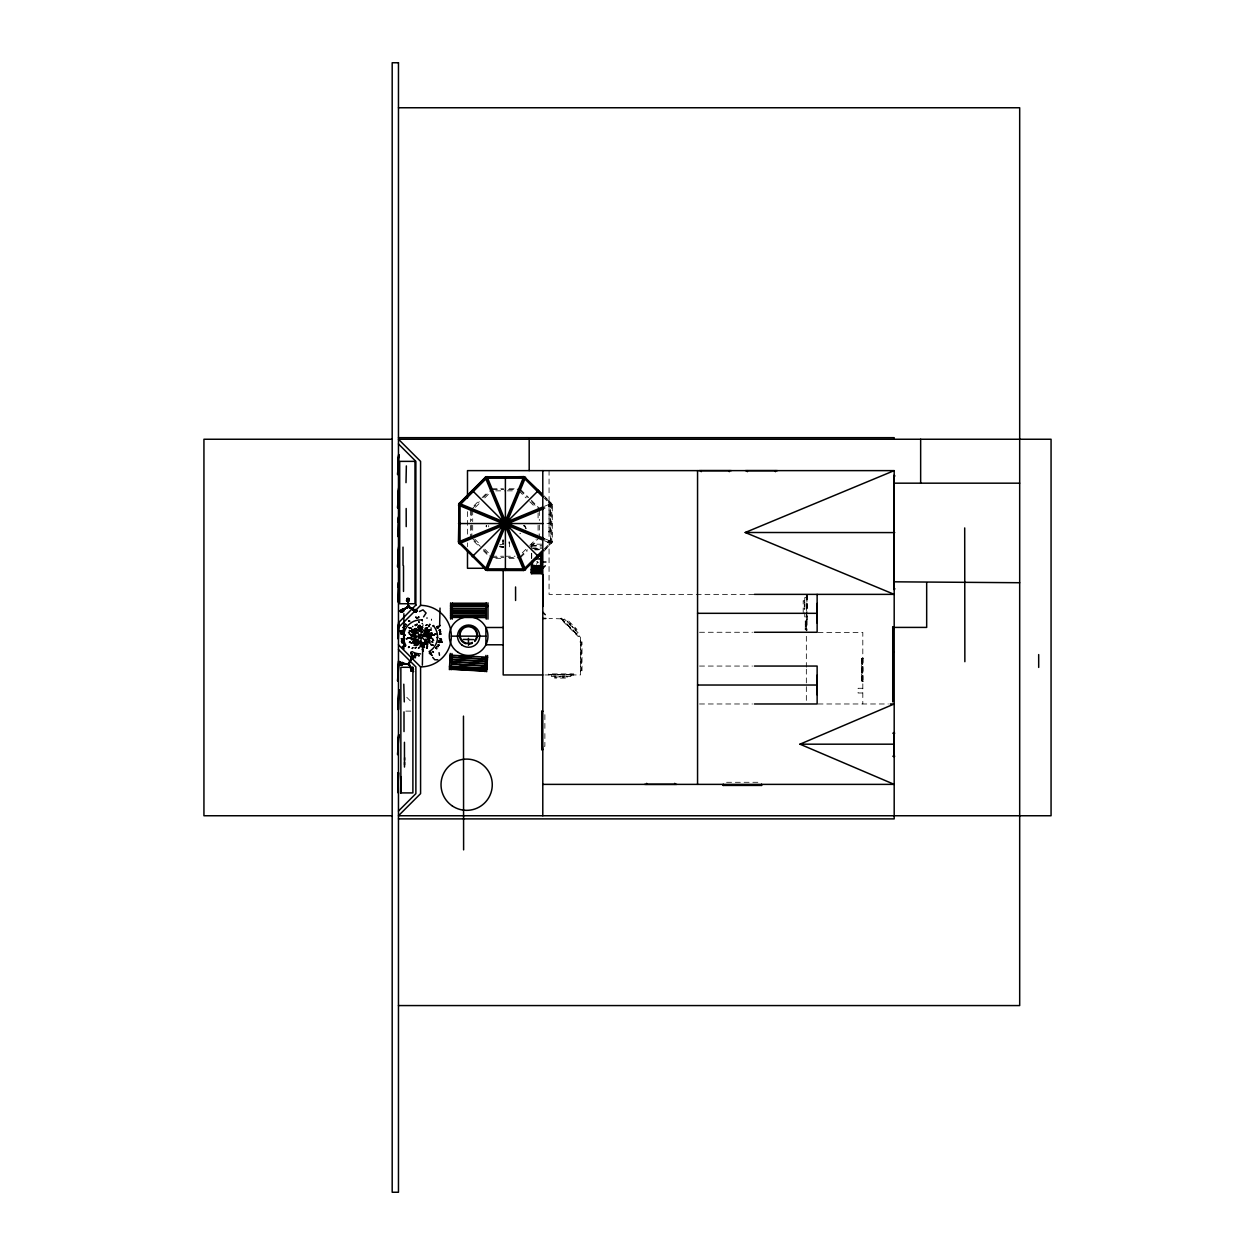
<?xml version="1.0" encoding="UTF-8"?>
<svg xmlns="http://www.w3.org/2000/svg" width="1255" height="1255" viewBox="0 0 1255 1255"><rect width="100%" height="100%" fill="white"/><g stroke="black" fill="none" stroke-linecap="round" stroke-linejoin="round"><path stroke-width="0.75" stroke-dasharray="5 3.75" d="M570.398 625.037L570.586 624.111L566.601 621.256L567.715 620.143L576.955 629.383L575.841 630.496M575.48 630.12L575.668 629.194L571.684 626.339M567.276 621.931L567.527 621.068M572.358 627.014L572.609 626.151M536.544 564.483L537.768 561.55M543.76 551.51L552.294 541.925L552.294 505.153M555.165 676.523L555.683 677.308L556.106 676.523M562.35 676.523L562.868 677.308L563.307 676.523M555.683 677.308L560.514 676.523M562.868 677.308L567.715 676.523L567.715 678.092L554.632 678.092L554.632 676.523M431.312 620.441L431.485 618.997L431.359 619.939M806.338 629.1L805.286 629.069M474.045 505.687L478.124 501.624M482.14 497.608L487.552 492.195M472.209 508.746L479.284 501.686M483.536 497.419L490.611 490.36M475.441 507.255L481.026 501.671M484.775 497.921L491.85 490.846M522.268 552.906L526.018 549.157M529.767 545.407L536.011 539.148M520.182 556.718L527.257 549.659M530.457 546.443L538.583 538.332M520.543 557.581L527.32 550.804M531.336 546.788L536.732 541.391M544.152 549L550.804 542.348L550.804 504.73L544.152 498.078M544.984 549.533L551.776 542.74L551.776 504.322L544.984 497.529M561.424 618.291L578.257 636.222L578.806 635.673M561.236 618.841L549.062 618.48M562.726 620.692L564.389 619.029L578.069 632.708L576.406 634.371M578.994 635.861L578.257 636.599L560.499 618.841L561.236 618.103L580.438 637.305L580.438 674.955L542.788 674.955M806.855 620.629L806.855 630.041M805.286 629.524L805.286 621.162M862.812 681.277L862.812 658.797M805.286 621.617L806.604 621.225M804.769 606.573L804.769 601.208M804.769 608.393L803.984 608.926L804.769 609.35M519.805 533.767L520.668 533.265M803.984 606.039L804.769 605.616M544.45 506.314L551.635 503.333L552.373 505.122L543.493 508.808M540.183 509.122L551.996 504.228M569.723 624.363L570.586 624.111M574.806 629.445L575.668 629.194M492.038 488.76L503.506 488.76M509.185 488.76L518.754 488.76M492.384 489.607L503.867 489.607M508.401 489.607L518.393 489.607M495.725 490.846L505.389 490.846M507.334 490.846L515.068 490.846M549.062 501.169L549.062 533.124M548.545 502.737L550.631 502.737L550.725 542.317M549.062 503.13L550.114 503.13L550.114 531.163L549.062 531.163M546.96 523.539L552.294 523.539M548.545 531.555L550.631 531.555M502.455 539.995L503.741 539.995M502.455 540.481L503.741 540.481M502.455 541.485L503.741 541.485M502.455 541.972L503.741 541.972M502.455 542.976L503.741 542.976M502.455 543.462L503.741 543.462M541.784 544.184L531.304 544.184L531.304 549.282M499.882 544.466L503.741 544.466M531.304 545.423L540.042 545.423M531.304 545.596L541.784 545.596M531.304 546.835L541.784 547.007M531.304 548.247L541.784 548.247M533.046 548.419L540.042 548.419M534.787 549.659L541.784 549.659M534.787 549.831L538.285 549.831M491.85 556.232L503.632 556.232M505.389 556.232L515.068 556.232M492.384 557.455L503.867 557.455M508.401 557.455L518.393 557.455M495.851 558.318L503.506 558.318M509.185 558.318L518.754 558.318M753.706 594.368L549.062 594.368L549.062 470.625M806.338 597.019L807.122 597.019M807.122 597.553L804.769 597.553L804.769 616.895L807.122 616.895M804.769 600.69L803.2 600.69L803.2 613.758M806.338 619.515L807.122 594.933M806.338 619.845L807.389 619.766L807.389 612.048M806.338 620.896L805.286 620.896L805.286 629.79L806.338 629.79M805.286 621.805L806.338 621.805M805.286 628.865L806.338 628.865M699.521 632.269L752.451 632.269M818.025 632.394L862.812 632.394L862.812 703.977M580.438 640.364L580.438 672.335M579.92 641.933L582.006 641.933L582.006 670.766L579.92 670.766M580.438 642.325L581.489 642.325L581.489 670.374L580.438 670.374M862.812 657.745L862.812 682.328M863.33 658.53L861.432 658.53L861.432 681.543L863.33 681.543M861.432 659.063L862.546 659.063M861.51 659.581L862.546 659.581M699.521 666.06L752.451 666.06M548.89 674.437L573.457 674.437M861.51 680.492L862.546 680.492M861.432 681.026L862.546 681.026M862.812 688.289L858.106 688.289L858.106 692.995L862.812 692.995M699.521 703.977L752.451 703.977M818.025 703.977L888.305 703.977M405.836 711.114L411.358 711.114M543.839 746.27L544.874 746.27L544.874 732.151M726.582 782.289L740.701 782.289M744.105 782.289L758.224 782.289M552.373 541.94L543.493 538.269L550.725 541.14L549.894 543.148L544.592 540.936M540.183 537.94L551.996 542.835M544.45 540.764L551.635 543.729M536.544 561.722L538.505 562.538M806.604 629.461L806.338 621.586M803.984 601.725L804.769 602.165M543.76 495.568L551.557 503.365M520.543 489.497L528.653 497.608M531.336 500.274L539.446 508.385M520.182 490.36L527.257 497.419M531.508 501.686L538.583 508.746M518.942 490.846L526.018 497.921M529.767 501.671L535.352 507.255M561.063 618.668L578.43 636.05M474.782 539.148L479.771 544.152M484.775 549.157L489.779 554.161M472.209 538.332L480.32 546.443M483.536 549.659L490.611 556.718M474.045 541.391L478.124 545.454M483.473 550.804L487.552 554.883M406.761 697.294L410.903 701.451M524.841 525.657L525.17 526.206A20.676 20.535 60 0 1 526.253 528.575M524.166 525.296L524.731 526.457A20.676 20.535 60 0 1 525.814 528.826M523.947 525.421L524.59 526.535M523.727 525.547L524.386 526.661M566.758 676.523L567.182 677.308M559.557 676.523L559.997 677.308M549.894 503.93L550.725 505.922M862.42 659.581L862.295 680.492M862.028 659.063L862.028 681.026M861.761 659.581L861.761 680.492M807.389 594.666L807.389 610.118M806.855 595.199L806.855 610.008M806.855 611.844L806.855 619.515M806.855 619.845L806.855 630.826M806.338 594.368L806.338 630.826M806.338 636.269L806.338 667.221M806.338 669.15L806.338 703.977M805.82 621.805L805.82 628.865M573.723 674.955L573.723 673.904L548.623 673.904L548.623 674.955M573.457 674.955L548.89 674.955M571.37 674.17L571.37 674.955M570.852 674.17L570.852 676.523L551.494 676.523L551.494 674.17M550.976 674.17L550.976 674.955M544.874 714.628L544.874 728.747M539.321 510.534L539.321 520.527M539.321 525.061L539.321 536.544M538.081 512.934L538.081 521.609M538.081 525.312L538.081 534.144M531.744 553.188L531.744 558.93M531.524 553.518L531.524 558.93M509.42 541.846L509.42 546.945L508.902 541.925M488.681 525.516L488.681 526.802M472.696 510.001L472.696 521.609M472.696 525.312L472.696 534.144M471.472 510.534L471.472 520.527M471.472 525.061L471.472 536.544M470.609 510.173L470.609 521.641M470.609 525.421L470.609 536.905M467.488 511.632L467.488 535.069M467.488 542.882L467.488 546.788M486.454 526.802A20.676 20.535 -90 0 1 486.626 525.516M486.375 525.516A20.676 20.535 -90 0 0 486.218 526.802A20.676 20.535 -90 0 1 486.218 525.516M503.741 546.505A20.676 20.535 0 0 1 499.882 546.035M503.741 547.007A20.676 20.535 0 0 1 499.882 546.521M503.741 546.756A20.676 20.535 0 0 1 499.882 546.27M503.741 547.415A20.676 20.535 0 0 1 499.882 546.929M426.998 618.464L426.998 617.633L426.998 618.464M429.634 618.809L429.634 618.809"/><path stroke-width="1.5" d="M427.83 633.665L426.308 633.116L427.171 632.975L426.167 630.936L423.908 630.998C424.08 629.351 421.617 630.261 419.327 629.602L418.888 630.747L417.146 630.261M413.052 656.836L408.236 663.926L412.926 657.526M418.37 643.015L418.511 642.795M411.577 669.966L408.628 663.628L412.048 670.17M409.71 665.778L411.483 669.433M410.714 660.224L408.659 663.471L412.911 657.244M400.518 663.268L408.189 663.911M409.177 662.766L411.373 659.079M411.138 668.209L409.852 666.06L412.142 669.762M414.809 643.266L414.887 643.203M406.008 482.657L406.353 465.919M400.596 793.333L400.941 776.594M422.355 665.213L422.7 648.474M439.658 624.833L440.019 608.095M408.189 605.02L408.016 603.906L408.079 605.93L407.985 599.733L408.204 606.84L401.349 610.746L402.149 610.542M408.22 604.8L408.189 601.145L408.079 603.686M408.204 601.27L408.079 602.886M412.973 609.255L414.009 609.381L410.918 608L415.436 610.746L408.095 606.777L407.985 605.898L409.35 606.212L408.346 605.914M408.173 605.632L406.024 608.251L407.122 607.122M423.013 650.482L423.374 651.204L423.045 650.231M407.859 599.733L407.985 602.588M416.456 633.148L416.331 632.991M412.424 630.261L412.66 629.618M398.055 459.675L398.839 454.718L397.584 474.531L398.274 461.024M397.835 474.531L398.572 454.702M398.039 493.419L398.839 488.022L397.584 507.836L398.274 494.345M397.835 507.851L398.572 488.022M398.039 522.347L398.839 516.95L398.212 536.779L398.572 516.95M398.306 522.347L398.463 516.95M398.023 552.482L398.839 546.898L397.584 566.711L398.274 553.22M397.835 566.727L398.572 546.898M398.055 587.309L398.839 582.351L398.212 602.18L398.572 582.351M398.306 587.324L398.463 582.351M397.741 638.356L398.008 630.088L398.008 638.356M398.055 628.755L398.839 623.798L398.353 638.779M398.306 628.755L398.463 623.782M398.102 638.779L398.572 623.782M398.039 666.562L398.463 661.15M397.835 680.979L398.839 661.165L397.584 680.979L398.274 667.472M398.07 701.514L399.074 689.795L398.447 709.624L398.306 702.423M398.07 709.624L398.808 689.795M398.055 739.713L398.839 734.755L397.584 754.569L398.274 741.062M397.835 754.569L398.572 734.74M398.463 772.719L397.835 792.548L398.572 772.719M409.381 664.977L410.103 666.138L409.554 665.056M421.884 628.928L421.209 628.441L422.041 628.975M406.965 663.911L400.957 663.722M407.969 663.895L407.059 663.691L408.189 663.817M409.365 664.711C408.157 664.554 409.397 664.209 408.832 663.173M427.296 627.939L427.563 627.61M416.738 639.407L416.927 639.297M404.706 663.534L401.553 663.613L407.985 663.801M407.608 664.24L409.554 663.362L408.691 664.695L405.396 663.707M449.368 669.668L450.278 653.431M450.388 660.663L450.592 656.993M451.204 662.546L451.408 658.875M451.063 669.762L451.973 653.526M484.995 671.66L485.905 655.424M486.03 662.656L485.716 668.162L486.626 668.209L487.144 659.032M486.689 671.754L487.599 655.518M408.11 599.466L407.985 601.333M408.063 606.322L408.095 604.769M411.593 668.962L411.075 668.288L411.467 669.229M408.126 602.133L408.189 600.408M411.844 637.116L411.938 636.85M416.911 641.54C415.625 642.764 413.883 636.991 414.762 639.501M412.722 656.836L412.832 657.683M401.773 610.824L403.42 609.444L399.969 610.683L408 606.981M411.656 608.487L409.695 607.263L415.044 610.228M410.15 607.577L408.957 606.965L410.542 607.781M408.048 605.396L407.969 605.208M407.624 663.895L407.608 663.817M414.464 633.948L414.448 634.152M423.296 643.658C423.939 641.258 423.515 644.144 427.108 640.081L426.512 639.172L427.704 639.36M410.197 661.26L409.428 662.295M414.715 610.322L415.625 610.636M408 603.42L408.063 604.188M424.849 634.073L425.398 632.991L425.335 633.932M402.479 638.811L401.192 638.685L402.494 638.811M407.514 607.185L406.824 607.734L408.597 607.404L408.597 605.82L407.373 607.765L407.859 606.965M412.346 657.934L411.169 659.016L412.252 657.573M420.896 629.383L420.707 629.759M419.86 625.257L419.139 626.12L419.954 625.696M417.413 643.846L417.319 643.752M411.797 658.577L411.844 658.483M411.609 658.891L410.558 660.679M409.961 661.463L409.742 661.683M407.451 607.404L405.208 608.675M402.73 663.534L401.945 663.424M408.832 606.808L409.554 607.279M418.323 627.406L417.711 626.857L418.464 627.484M423.798 645.509L424.378 646.058L423.625 645.431M421.46 645.572L421.837 646.607L421.68 645.541M416.833 640.223L416.691 639.25M417.931 629.994L418.244 629.681M407.279 607.31L407.122 607.404M419.845 626.935C421.555 626.841 420.048 628.175 420.064 626.857M427.579 633.587L426.825 634.512L428.614 636.458L427.673 638.732M401.427 610.95L404.989 608.565L403.059 609.805M410.746 660.303L411.232 659.487M433.461 652.051L432.457 651.502L433.116 651.941M415.97 633.446L415.813 633.273M417.946 644.819L418.339 643.925L417.962 644.631M402.573 610.197L402.4 610.103M406.353 608.063L405.13 608.581L405.961 608.126M421.507 645.745L421.853 645.807M426.324 636.803L426.59 636.662M416.676 644.756L416.613 645.603L416.566 644.788M414.291 609.93L413.381 609.585L414.479 610.181M427.798 631.249L428.881 631.014L427.986 631.108M416.989 641.823L417.397 642.952M424.378 631.814L424.519 631.689M421.931 642.231L421.947 642.042M408.189 606.761L410.511 607.969M410.714 638.371L409.852 637.634L410.667 638.042M431.359 634.591L432.238 635.281L431.532 634.732M408.581 606.714L409.397 607.091M418.543 616.644L418.48 617.852L418.841 616.974M401.38 663.315L400.298 663.424M422.417 623.5L422.104 623.562M406.385 663.785L406.698 663.911M415.985 635.344L416.189 635.391M414.276 639.25L415.123 638.685M416.346 641.368L416.786 641.242M422.762 643.313L420.268 643.941L418.339 641.917L417.366 642.717M542.458 552.796L523.806 570.507L487.018 570.445L458.42 541.94L459.236 503.365L485.23 477.371L523.774 476.633L542.458 494.266M460.067 505.922L460.883 503.93M412.597 626.606L412.848 626.339M419.531 636.458L421.053 634.936L422.574 636.458L421.053 637.979L419.531 636.458C412.55 637.901 414.589 635.658 414.197 638.183L415.154 638.434M485.199 477.308L503.616 521.751L503.537 525.359L505.357 526.127L523.806 570.507M507.208 521.688L505.42 520.935L502.863 523.539L458.42 541.94M485.199 569.77L503.616 525.327L502.863 523.539L458.42 505.122M542.756 507.02L507.177 521.751L505.389 521.013L523.806 476.571M486.093 570.147L524.7 476.931M486.987 570.507L505.389 526.065L507.914 523.539L543.493 508.808M525.594 477.308L507.177 521.751L507.914 523.539L543.493 538.269M507.255 525.359L507.255 521.719M538.975 566.931L538.913 565.472L536.544 567.26L534.175 565.472M418.213 635.359L417.993 635.359M531.932 566.005L532.151 562.224M415.107 610.385L413.742 609.852M427.563 629.383L426.59 630.057L427.437 629.649M411.718 669.197L412.048 670.107M403.812 609.742L404.392 608.942M417.382 630.402L414.558 632.818M429.288 641.305L430.198 640.897L429.21 640.976M410.056 641.901L409.381 642.45L410.071 641.933M423.343 643.282L422.998 643.501M540.748 563.95L541.438 562.977M422.715 646.984L422.323 647.69L422.872 646.811M403.483 609.569L403.545 610.369L403.639 609.522M398.463 622.794L415.876 605.02M426.606 642.246L426.527 642.246M398.463 627.5L420.582 605.381L420.582 461.369L398.463 439.25L1051.062 439.25L1051.062 815.75L398.463 815.75L420.582 793.631L420.582 666.891A30.748 30.748 0 0 0 451.329 636.144L485.905 636.144M472.225 556.702L538.552 490.376M415.703 641.807L419.97 637.54M422.119 635.375L426.386 631.108M542.991 550.051L524.166 568.876L486.611 568.876L460.067 542.317L460.067 504.761L486.611 478.202L524.166 478.202L542.991 497.011M542.27 552.263L524.606 569.911L486.187 569.911L459.016 542.74L459.016 504.322L486.187 477.151L524.606 477.151L542.27 494.815M542.788 568.28L545.298 565.77M398.463 811.044L415.876 793.631L415.876 666.891L398.463 649.494M415.107 641.729L415.342 641.509M404.33 609.13L403.859 609.303M427.249 627.673L426.998 627.798M413.491 636.458L415.593 633.602L414.793 632.787M420.676 644.035L420.519 644.176M403.247 663.644L402.259 664.005L404.879 663.644M429.806 643.046L429.069 641.964L429.838 642.654M423.562 616.88L426.088 613.005L422.982 609.852L419.468 611.514M410.95 608.377L412.44 608.942L410.934 608.016M413.193 639.156L413.334 639.077M429.069 634.544L428.206 634.92M408.957 663.989L410.024 665.934M418.652 636.944L418.354 636.756M422.166 627.767L422.747 627.061L422.402 628.08M430.904 628.002L431.281 628.206M430.104 633.744L430.653 633.116L430.12 634.026M412.299 629.367L412.315 630.402M426.135 644.411L425.555 643.486L426.135 644.27M425.147 635.093L426.104 635.532L425.288 635.108M418.182 632.159L418.26 632.096M542.788 784.375L894.188 784.375L799.968 744.184L894.188 703.977L890.266 703.977M414.04 636.677L414.605 636.944M468.476 645.258L468.444 638.356M754.412 594.368L894.188 594.368L745.219 532.497L894.188 470.625L894.188 818.888L398.463 818.888M485.795 479.034L487.787 478.202M458.797 542.835L543.117 507.914M459.157 543.729L503.616 525.327L505.389 526.065M523.006 568.876L524.998 568.044M423.97 635.061L423.923 635.312M411.091 667.989L410.903 667.754M412.864 609.334L411.844 608.706M398.463 107.757L1019.688 107.757L1019.688 1005.569L398.463 1005.569M398.463 437.681L894.188 437.681L894.188 439.25M392.188 439.25L203.938 439.25L203.938 815.75L392.188 815.75M894.188 470.625L467.488 470.625L467.488 497.968M894.188 475.143L894.188 589.662M894.188 475.927L894.972 475.927M894.188 483.175L1019.688 483.175M458.499 523.539L543.054 523.539M894.188 530.363L894.188 537.94M745.219 532.497L894.705 532.591M540.874 558.146L541.062 559.714M535.728 558.93L541.564 558.93M542.788 562.005L545.925 562.005M531.744 564.672L531.304 573.676L541.784 573.676L541.784 565.315M532.151 565.519L541.156 566.005M531.304 566.789L541.784 566.789M531.304 568.201L541.784 568.201M484.399 568.28L467.488 568.28L467.488 550.694M531.304 569.441L541.784 569.441M531.304 569.613L541.784 569.613M531.304 570.852L541.784 570.852M531.304 571.025L541.784 571.025M531.304 572.264L541.784 572.264M531.304 572.437L541.784 572.437M542.788 574.492L542.788 606.463M894.188 581.818L1019.688 582.728M894.188 588.877L894.972 588.877M452.286 603.341L486.281 603.341M817.13 603.435L817.13 623.045M452.286 603.639L486.281 603.639M452.286 604.235L486.281 604.235M452.286 604.549L486.281 604.549M452.286 604.706L486.281 604.706M453.165 604.957L454.09 604.957M454.734 604.957L455.643 604.957M456.302 604.957L457.212 604.957M457.871 604.957L458.781 604.957M459.424 604.957L460.35 604.957M460.993 604.957L461.918 604.957M462.562 604.957L463.472 604.957M464.13 604.957L465.04 604.957M465.699 604.957L466.609 604.957M467.252 604.957L468.178 604.957M468.821 604.957L469.747 604.957M470.39 604.957L471.3 604.957M471.958 604.957L472.868 604.957M473.527 604.957L474.437 604.957M475.08 604.957L476.006 604.957M476.649 604.957L477.559 604.957M478.218 604.957L479.128 604.957M479.786 604.957L480.696 604.957M481.355 604.957L482.265 604.957M482.908 604.957L483.834 604.957M484.477 604.957L485.387 604.957M450.592 605.585L487.975 605.585M450.592 605.867L487.975 605.867M450.592 606.604L487.975 606.526M450.843 606.73L451.769 606.416M450.592 608.55L486.109 608.55M450.592 608.816L486.109 608.816M450.592 610.777L486.109 610.777M450.592 611.044L486.109 611.044M450.592 613.005L486.109 613.068M450.592 613.271L486.109 613.334M697.56 613.318L817.13 613.318M450.592 615.217L486.109 615.217M486.281 615.483L450.592 615.609M450.592 617.178L486.281 617.382M450.592 617.444L486.281 617.444M542.788 618.48L545.925 618.48M892.744 626.841L892.744 701.89M503.192 627.5L485.905 627.5L485.905 644.788L503.192 644.788M892.619 627.406L926.676 627.406L926.676 582.728M892.619 628.975L894.188 628.975M754.412 632.269L817.13 632.269L817.13 594.368M422.574 636.458L428.614 636.458M892.744 651.69L893.529 651.69M892.744 651.941L893.529 651.941M437.838 659.785L434.763 659.754L432.708 657.385M754.412 666.06L817.13 666.06L817.13 703.977L754.412 703.977M542.788 674.955L503.192 674.955L503.192 570.194M817.13 675.19L817.13 694.799M697.56 685.026L817.13 685.026M542.788 711.161L541.736 711.161L541.736 749.737L542.788 749.737M541.736 711.428L542.788 711.428M894.188 732.434L894.188 757.016M892.807 733.218L894.705 733.218M799.968 744.184L894.188 744.184M541.736 748.09L542.788 748.09M541.736 749.47L542.788 749.47M892.807 756.232L894.705 756.232M450.184 655.126L487.505 657.212M450.168 655.392L451.863 655.486M485.795 657.385L487.489 657.479M459.361 656.632L470.672 657.259M481.983 657.887L485.763 658.106M450.074 656.961L487.411 659.048M450.059 657.338L487.379 659.424M449.949 659.236L487.269 661.385M449.933 659.565L487.254 661.652M451.69 661.62L487.16 663.597M451.675 661.887L487.144 663.864M451.565 663.848L487.034 665.825M451.549 664.099L487.018 666.091L481.418 665.84M459.016 664.585L464.617 664.899M485.277 666.844L486.971 666.938M449.572 666.013L486.909 668.037M449.541 666.672L486.862 668.758M449.525 666.97L486.846 669.056M452.067 667.723L462.499 668.256M463.001 668.335L463.911 668.397M466.123 668.523L467.048 668.57M467.691 668.601L468.601 668.648M469.26 668.695L470.17 668.742M470.813 668.774L471.723 668.821M472.382 668.868L473.292 668.915M473.951 668.946L474.861 669.009M475.504 669.041L476.414 669.088M477.073 669.135L477.982 669.182M478.626 669.213L485.12 669.527M451.173 667.942L456.82 668.256M460.585 668.46L485.105 669.841M451.157 668.099L485.089 669.997M451.141 668.397L485.073 670.295M451.11 668.993L485.042 670.892M451.094 669.307L485.026 671.205M412.079 639.03L411.483 639.799L411.969 638.889M401.192 663.362L400.251 663.628M523.006 478.202L524.998 479.034M459.157 503.333L503.616 521.751M458.797 504.228L543.117 539.164M542.756 540.058L507.177 525.327L525.594 569.77M485.795 568.044L487.787 568.876M429.728 653.761L429.304 653.071M472.225 490.376L538.552 556.702M398.463 443.956L415.876 461.369L415.876 605.381M542.788 612.205L545.298 614.715M415.703 631.108L419.97 635.375M422.119 637.54L426.386 641.807M398.463 644.788L420.582 666.891M540.748 553.91L541.438 554.883M486.987 476.571L505.389 521.013M486.093 476.931L524.7 570.147M439.062 652.663L439.485 655.283M403.796 684.195L404.283 701.922M1038.685 654.577L1038.701 667.425M964.703 527.931L964.86 661.699M515.57 586.964L515.585 600.47M463.472 716.119L463.613 849.886M406.181 508.495L406.212 526.614M404.612 757.691L404.612 760.122M404.565 762.24L404.565 764.86M404.455 742.301L404.486 767.056M403.875 613.695L403.906 648.961M404 711.883L404.016 731.571M403.498 565.754L403.514 591.434M403.012 547.117L403.043 565.236M920.652 439.25L920.652 483.175M777.394 470.625L745.423 470.625M775.433 470.625L775.433 471.676M761.675 784.375L761.675 785.426L723.115 785.426L723.115 784.375M761.424 784.375L761.424 785.426M747.384 470.625L747.384 471.676M731.273 470.625L699.302 470.625M729.312 470.625L729.312 471.676M723.382 784.375L723.382 785.426M701.263 470.625L701.263 471.676M697.56 470.625L697.56 784.375M676.68 784.375L644.725 784.375M674.719 783.324L674.719 784.375M646.686 783.324L646.686 784.375M542.788 470.625L542.788 815.75M542.27 711.428L542.27 749.47M541.564 553.518L541.564 566.146L531.524 566.146L531.524 562.538M541.344 565.111L541.344 573.676M540.623 553.518L540.623 566.146M532.465 560.734L532.465 566.146M531.932 562.475L531.744 573.676M529.186 439.25L529.186 470.625M505.389 476.633L505.389 570.445M487.975 602.871L487.975 619.139M487.458 606.416L486.532 606.416M486.281 602.871L486.281 619.139M473.7 639.595L463.252 639.407M452.286 602.871L452.286 619.139M451.769 608.251L451.769 613.773M450.843 606.416L450.843 615.609M450.592 602.871L450.592 619.139M421.053 628.896L421.053 634.936M421.053 637.979L421.053 644.019M420.582 605.381A30.748 30.748 0 0 1 451.329 636.144M433.587 625.963A16.99 16.99 0 0 1 429.069 651.612M420.582 653.886A16.99 16.99 0 0 1 412.079 651.612M405.851 645.399A16.99 16.99 0 0 1 420.582 619.907M472.429 642.419A8.361 8.361 0 0 1 460.114 635.799A8.361 8.361 0 0 1 471.08 627.108A8.361 8.361 0 0 1 474.704 640.615M466.123 643.799A9.052 9.052 0 0 1 460.24 631.249A9.052 9.052 0 0 1 473.621 627.641A9.052 9.052 0 0 1 474.861 641.446M472.288 643.25A9.052 9.052 0 0 1 469.26 644.066M418.95 627.516L419.609 628.3L418.95 627.563M423.139 645.352L422.48 644.615L423.139 645.399M424.912 641.634L425.79 642.293L424.912 641.634M430.371 652.804C431.751 654.671 430.449 650.827 430.371 652.804M413.287 631.438C411.891 630.559 414.527 631.187 413.35 631.422M428.598 641.195L429.179 641.807L428.661 641.195M418.041 628.771L418.056 628.943M424.065 644.019L423.625 644.897L424.065 644.019M429.226 639.517L428.928 638.654L429.194 639.501M410.511 668.288L411.044 669.135L410.511 668.288M409.083 646.874L408.502 647.533L409.02 646.937M433.006 625.931L433.712 625.492L433.069 625.978M411.295 628.363L410.605 627.955L411.295 628.363M430.794 644.333L431.485 644.945L430.794 644.333M419.092 622.433L418.715 621.711L419.092 622.433M415.656 644.395C413.115 648.019 418.009 641.54 415.656 644.395M426.433 628.363L425.806 629.681L426.433 628.363M398.212 772.719L398.212 792.564L398.212 772.719M404.126 646.184L405.412 646.121L404.126 646.184M416.048 610.071L416.017 611.107L416.048 610.071M419.029 655.8L418.26 655.33L419.029 655.8M437.964 626.496L436.677 626.794L437.964 626.496M409.287 640.599L409.287 640.599M414.417 626.998L414.417 626.998M419.186 625.586L418.919 626.7L419.186 625.586M422.919 647.094L423.17 646.215L422.919 647.094M427.218 645.415L427.484 646.466L427.343 645.399M432.818 632.222L432.818 632.222M410.056 638.277C410.918 639.423 414.385 637.587 410.056 638.277M413.319 640.678L413.413 640.599M428.771 632.191L428.834 632.191M430.779 636.018L429.492 635.846L430.747 635.877M414.793 644.976L413.962 645.211L414.825 644.929M410.165 624.237L410.165 624.237M413.805 635.422L414.652 635.516L413.805 635.422M428.3 637.367L427.437 637.383L428.3 637.32M431.924 648.584L431.924 648.584M407.326 638.56L406.306 638.795L407.326 638.56M420.613 630.449L420.017 631.281L420.613 630.449M434.779 634.167L435.783 634.12L434.779 634.167M412.236 630.904L411.875 629.979L412.126 630.904M412.675 635.093L411.656 634.763L412.487 635.14M429.43 637.775L430.481 638.042L429.43 637.775M450.106 665.856L451 666.217L450.106 665.856M452.082 667.346L452.914 668.837L452.082 667.346M453.651 667.425L454.483 668.931L453.651 667.425M455.204 667.519L456.036 669.009L455.204 667.519M456.773 667.597L457.604 669.103L456.773 667.597M458.342 667.691L459.173 669.197L458.342 667.691M459.895 667.786L460.726 669.276L459.895 667.786M461.464 667.864L462.295 669.37L461.464 667.864M463.017 667.958L463.864 669.448L463.017 667.958M464.585 668.037L465.417 669.543L464.585 668.037M466.154 668.131L466.986 669.621L466.154 668.131M467.707 668.209L468.539 669.715L467.707 668.209M469.276 668.303L470.107 669.809L469.276 668.303M470.845 668.397L471.676 669.888L470.845 668.397M472.398 668.476L473.229 669.982L472.398 668.476M473.966 668.57L474.798 670.06L473.966 668.57M475.535 668.648L476.367 670.154L475.535 668.648M477.088 668.742L477.92 670.233L477.088 668.742M478.657 668.821L479.488 670.327L478.657 668.821M480.21 668.915L481.057 670.421L480.21 668.915M481.779 669.009L482.61 670.499L481.779 669.009M483.348 669.088L484.179 670.594L483.348 669.088M415.593 628.614L416.095 629.728L415.593 628.614M426.496 644.129L425.994 643.188L426.496 644.129M421.523 643.313L421.633 643.454M414.15 656.428L413.711 657.902L414.15 656.428M410.197 631.077L409.459 630.528L410.197 631.077M431.908 641.603L432.63 642.387L431.908 641.603M403.781 626.167L405.224 626.37L403.781 626.167M438.34 646.419L436.866 646.545L438.34 646.419M420.017 642.937L420.174 643.705L420.017 642.937M412.722 668.946L413.334 670.562L412.722 668.946M417.193 656.459L417.193 656.459M415.374 656.381L415.342 657.62L415.374 656.381M413.397 610.589L412.911 609.616L413.397 610.636M411.358 657.604L411.483 657.636M422.088 619.766L422.308 620.66L422.088 619.766M420.017 652.992L420.017 652.992M420.111 641.933L420.08 640.819L420.001 642.011M415.138 654.043L415.091 655.283L415.138 654.043M419.186 647.549L418.527 648.082L419.186 647.549M422.919 625.21L423.045 625.084M407.169 598.478L406.965 599.906L407.169 598.478M411.248 656.287L410.683 657.918L411.248 656.287M412.283 648.427L412.832 647.643L412.283 648.427M429.822 624.378L429.273 625.272L429.822 624.378M419.499 623.547L419.499 623.547M422.653 648.851L422.417 649.839L422.653 648.851M439.658 633.885L440.944 634.01L439.658 633.885M409.679 621.147L408.612 620.958L409.679 621.147M424.692 629.006L424.77 629.147M425.461 627.971L425.602 627.924M402.981 662.828L402.165 662.452L402.981 662.828M416.786 628.677L416.786 628.677M418.919 645.133L418.919 645.133M423.202 627.61L423.202 627.61M424.284 643.721L424.755 644.615L424.316 643.831M407.953 598.525C409.554 597.568 406.04 599.717 407.953 598.525M408.926 599.686L408.785 600.47L408.926 599.686M413.397 643.062L414.464 642.372L413.397 643.062M428.708 629.79L427.641 630.543L428.708 629.79M429.21 634.967L430.591 634.497L429.21 634.967M405.255 635.187L404.345 635.422L405.255 635.187M436.866 637.556L437.744 637.493L436.96 637.556M400.439 610.542L400.282 611.373L400.439 610.542M422.072 632.018L422.778 632.394L422.025 632.034M416.55 629.383L415.97 628.504L416.519 629.367M421.523 640.332L421.523 640.332M412.613 670.876L411.766 671.001L412.613 670.876M414.683 630.7L413.805 629.822L414.683 630.7M412.801 670.719L413.664 671.598L412.722 670.578M427.453 642.011L427.939 642.842L427.516 642.011M416.817 611.42L415.782 611.703L416.817 611.42M415.578 625.476L415.06 624.786L415.546 625.586M410.762 653.73L410.965 652.271L410.762 653.73M426.543 647.329L427.029 648.129L426.543 647.329M421.79 626.825L421.523 627.625L421.79 626.825M420.456 645.415L420.347 646.576L420.456 645.415M417.005 624.253L416.786 625.147L417.052 624.159M425.131 648.459L425.131 648.459M412.958 632.081L411.922 632.065L412.958 632.081M400.596 632.755L401.333 633.053L400.596 632.755M402.949 627.453L403.859 628.096L402.949 627.453M439.203 645.258L438.23 644.819L439.203 645.258M441.54 639.956L440.756 639.862L441.572 640.144M401.035 611.326L400.455 611.891L402.384 611.499C399.827 612.409 402.431 611.954 401.035 611.326M429.367 626.088L428.708 626.637L429.414 626.025M403.279 646.372L402.055 647.392L403.279 646.372M402.447 664.758L400.533 665.197L402.447 664.758M438.826 626.465L440.05 625.523L438.826 626.465M413.915 656.365L413.915 656.365M414.323 641.603L413.209 641.901L414.323 641.603M401.945 642.686L402.981 642.701L401.945 642.686M404.769 644.552L403.514 645.556L404.769 644.552M437.352 628.3L438.575 627.359L437.352 628.3M440.207 630.026L439.109 630.214L440.207 630.026M419.656 645.227L419.656 645.227M416.629 654.718L416.127 655.471L416.629 654.718M413.272 641.195L414.025 640.96L413.272 641.195M428.912 631.469L428.128 631.955L428.912 631.469M418.025 625.884L418.025 625.884M424.221 646.607L424.3 647.455L424.221 646.607M411.828 634.434L412.895 634.669L411.828 634.434M430.277 638.434L429.226 638.293L430.261 638.481M401.663 640.599C400.345 643.046 404.298 639.768 401.663 640.599M440.552 632.002C438.152 633.697 441.117 629.963 440.552 632.002M403.341 610.589L402.526 611.122L403.341 610.589M412.534 653.902L412.048 654.561L412.534 653.902M402.337 633.885L401.239 634.214L402.337 633.885M439.83 638.811L440.85 638.701L439.83 638.811M424.629 624.237L424.629 624.237M417.554 648.443L417.554 648.443M429.43 633.508L428.52 633.477L429.43 633.508M407.655 597.929L407.655 597.929M409.899 628.143L409.083 627.688L409.899 628.143M432.238 644.678L433.116 645.227L432.238 644.678M408.769 600.957L408.393 601.867L408.769 600.957M415.86 617.178L416.989 618.135L415.86 617.178M409.475 632.661L408.565 632.442L409.475 632.661M408.691 637.995L407.734 637.932L408.691 637.995M412.958 632.693L413.648 633.289L413.02 632.614M428.41 639.689L428.849 640.599L428.488 639.658M433.446 634.842L434.434 635.077L433.446 634.842M432.661 640.144L433.524 640.474L432.661 640.144M399.686 663.377L400.141 664.319L399.623 663.377M418.119 640.85L417.084 641.18L418.119 640.85M431.987 630.449L431.987 630.449M402.039 631.532L403.169 632.238L402.039 631.532M440.144 641.242L438.764 641.054L440.144 641.242M412.377 656.098L413.209 656.491L412.377 656.098M413.005 658.012L413.915 657.087L413.005 658.012M406.447 624.723L405.271 624.221L406.447 624.723M435.83 647.909L436.85 648.788L435.846 647.925M402.73 611.765L403.734 610.934L402.73 611.765M412.644 655.581L411.624 656.804L412.644 655.581M410.354 634.481L409.412 633.932L410.354 634.481M431.83 638.324L432.677 638.983L431.83 638.324M414.966 636.913L415.876 637.493L414.966 636.913M427.186 635.924L426.229 635.422L427.186 635.924M412.111 642.748L411.044 642.905L412.111 642.748M430.214 629.932L431.045 630.01L430.214 629.932M426.088 625.398L426.982 624.865L426.088 625.398M415.17 647.988L416.064 647.455L415.17 647.988M400.329 663.848L399.514 664.005L400.329 663.848M412.519 658.75L411.656 659.393L412.519 658.75M410.965 635.72L412.205 635.971L410.965 635.72M431.171 637.164L429.885 636.928L431.171 637.164M401.474 630.904L399.874 630.763L401.474 630.904M440.678 641.964L442.215 642.152L440.678 641.964M403.812 630.669L402.212 630.496L403.812 630.669M438.34 642.215L439.877 642.419L438.34 642.215M410.479 639.485L410.479 639.485M432.049 633.21L431.202 633.289L432.049 633.21M399.419 662.483L400.706 662.264L399.419 662.483M415.907 610.338L415.907 610.338M403.545 609.177L402.447 609.067L403.545 609.177M425.774 640.427L425.445 639.391L425.774 640.427M398.463 62.75L392.188 62.75L392.188 1192.25L398.463 1192.25L398.463 62.75M414.981 461.369L399.686 461.369L399.686 603.733L414.981 603.733L414.981 461.369M454.09 603.906L453.165 605.349L454.09 603.906M455.643 603.906L454.734 605.349L455.643 603.906M457.212 603.906L456.302 605.349L457.212 603.906M458.781 603.906L457.871 605.349L458.781 603.906M460.35 603.906L459.424 605.349L460.35 603.906M461.918 603.906L460.993 605.349L461.918 603.906M463.472 603.906L462.562 605.349L463.472 603.906M465.04 603.906L464.13 605.349L465.04 603.906M466.609 603.906L465.699 605.349L466.609 603.906M468.178 603.906L467.252 605.349L468.178 603.906M469.747 603.906L468.821 605.349L469.747 603.906M471.3 603.906L470.39 605.349L471.3 603.906M472.868 603.906L471.958 605.349L472.868 603.906M474.437 603.906L473.527 605.349L474.437 603.906M476.006 603.906L475.08 605.349L476.006 603.906M477.559 603.906L476.649 605.349L477.559 603.906M479.128 603.906L478.218 605.349L479.128 603.906M480.696 603.906L479.786 605.349L480.696 603.906M482.265 603.906L481.355 605.349L482.265 603.906M483.834 603.906L482.908 605.349L483.834 603.906M485.387 603.906L484.477 605.349L485.387 603.906M412.895 667.284L400.863 667.284L400.863 792.909L412.895 792.909L412.895 667.284M416.158 612.048L415.013 611.812L416.158 612.048M401.537 662.828L399.859 662.483L401.537 662.828M415.578 612.111L414.605 611.64L415.578 612.111M400.235 664.475L399.168 664.334L400.235 664.475M414.448 628.802L415.138 629.869L414.448 628.802M427.704 644.113L426.951 643.046L427.704 644.113M431.03 654.247L431.987 655.455L431.03 654.247M414.432 610.934L415.452 611.844L414.432 610.934M413.491 669.103L412.424 667.942L413.491 669.103M416.911 610.51L415.578 609.506L416.911 610.51M411.358 671.237L410.856 670.437L411.358 671.237M409.036 598.619L409.318 599.717L409.036 598.619M406.557 600.063L406.777 601.223L406.557 600.063M411.122 669.809L411.42 670.97L411.122 669.809M457.965 652.271A19.327 19.327 0 0 0 487.913 637.305A19.327 19.327 0 0 0 459.973 618.856A19.327 19.327 0 0 0 457.965 652.271M462.154 645.18A11.107 11.107 0 0 0 479.677 637.226A11.107 11.107 0 0 0 464.021 626.025A11.107 11.107 0 0 0 462.154 645.18M452.365 805.992A25.618 25.618 0 0 0 492.211 786.461A25.618 25.618 0 0 0 455.377 761.707A25.618 25.618 0 0 0 452.365 805.992"/></g></svg>
